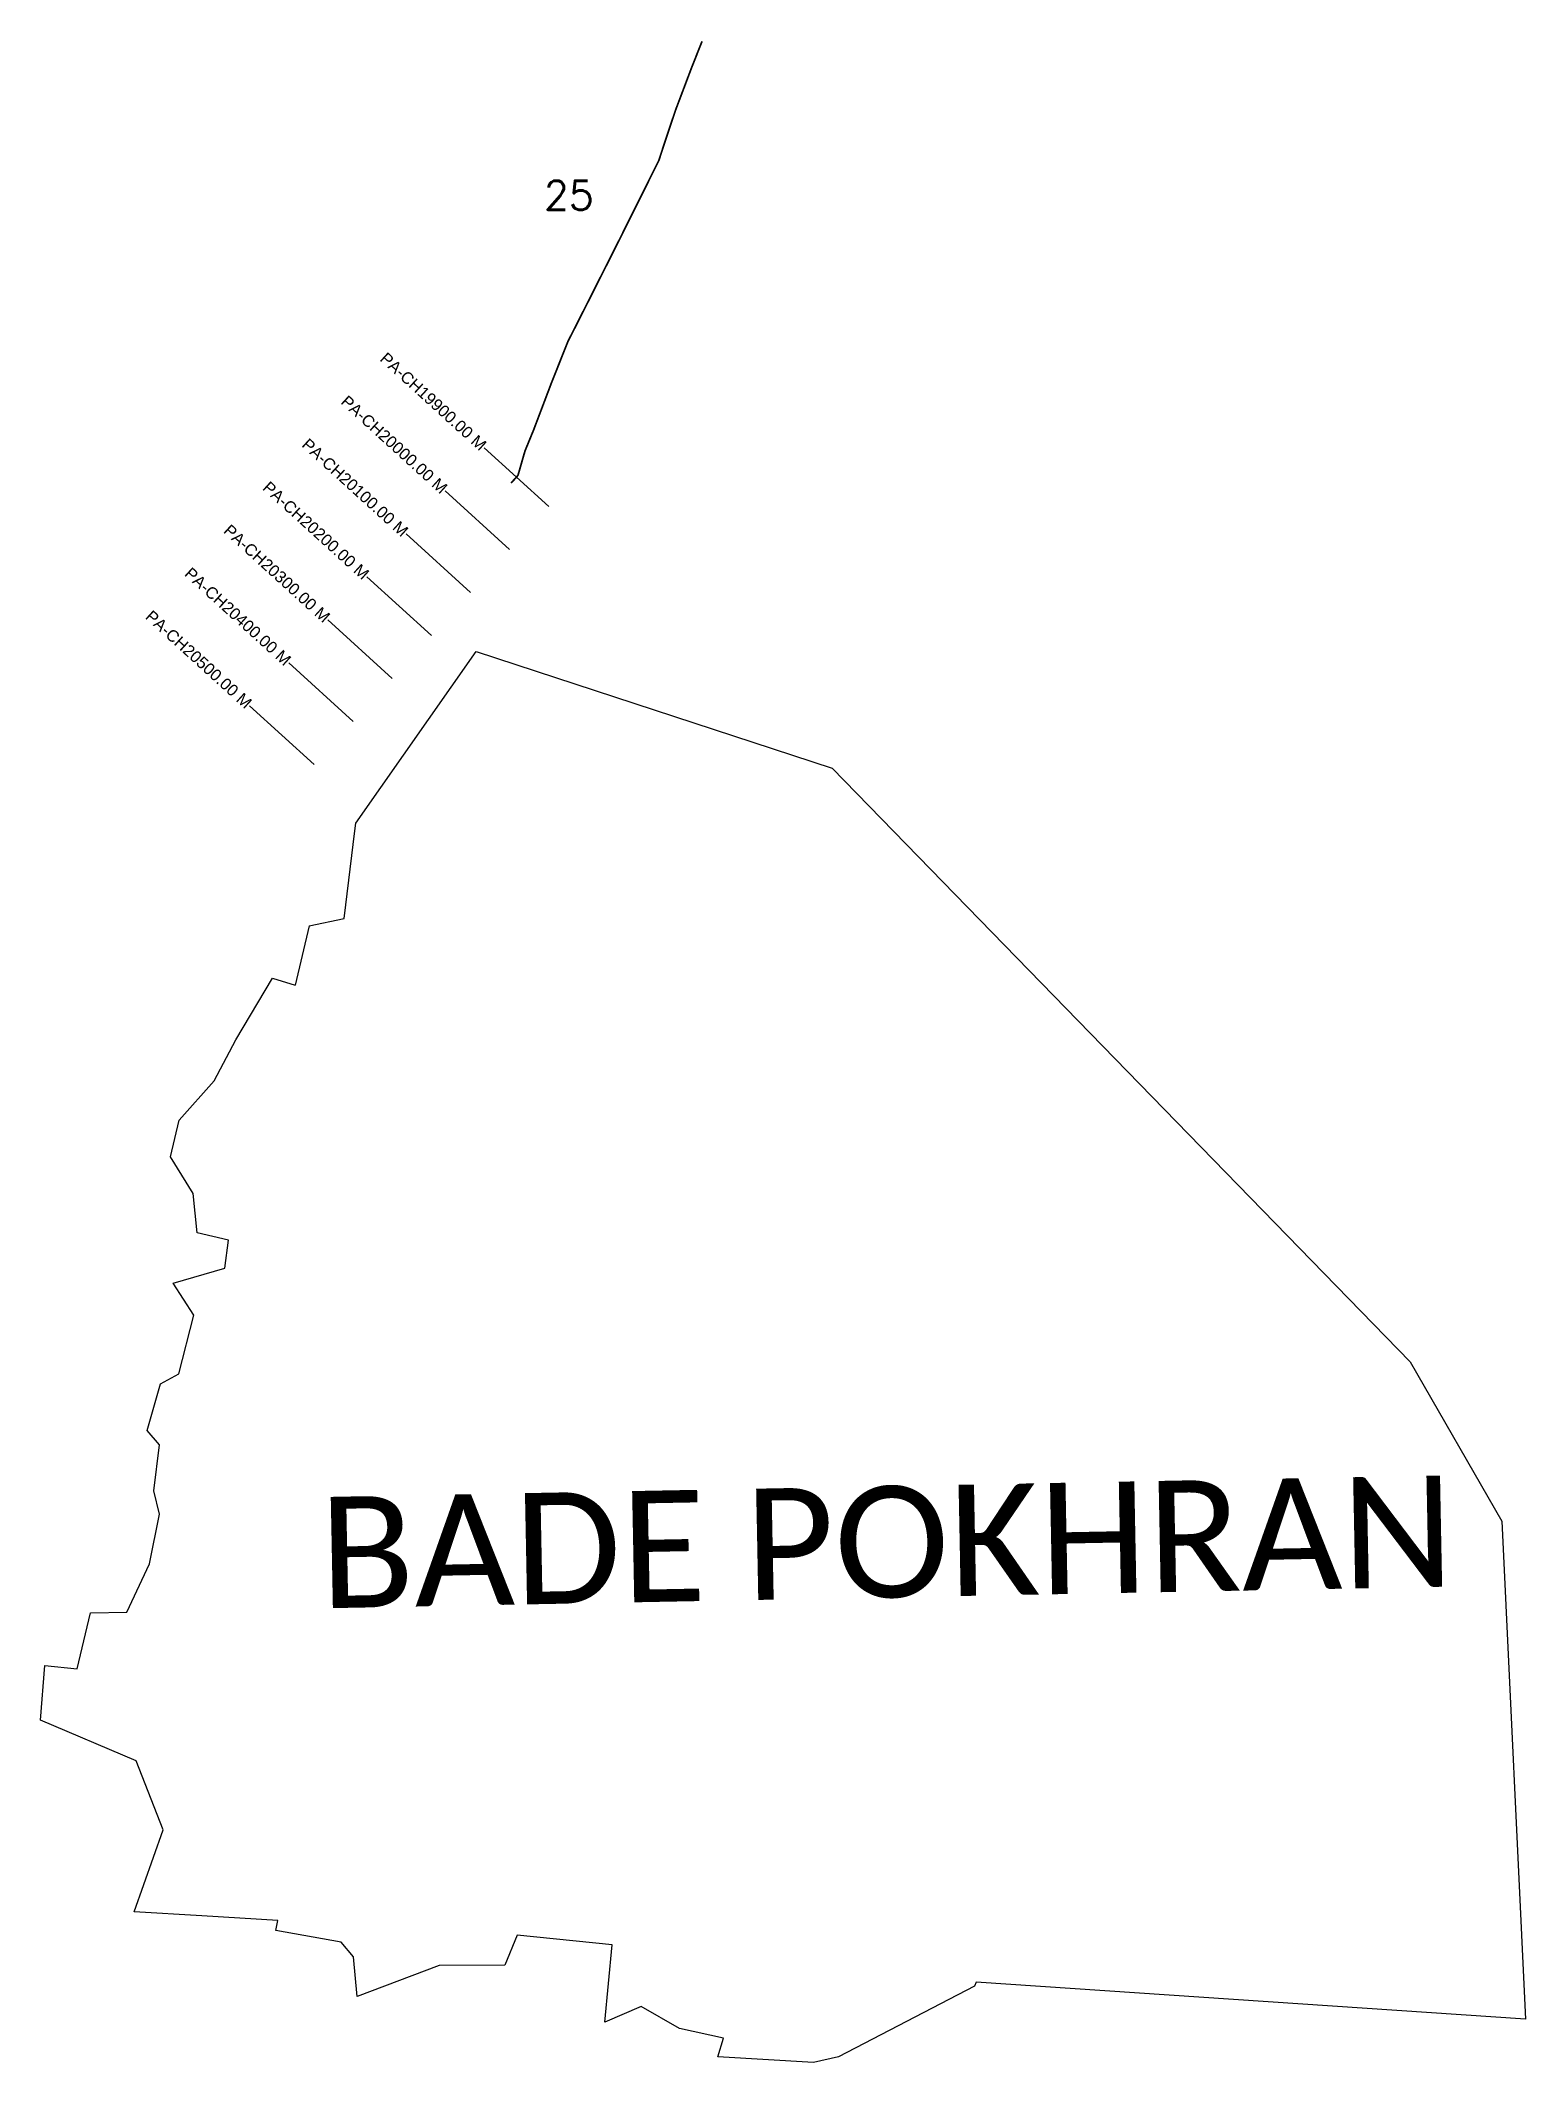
# Model space of a CAD drawing. Header units: metres. Extents: x 260233 to 262788, y 2207473 to 2210952.
import ezdxf
from ezdxf.enums import TextEntityAlignment as Align

# ---------------------------------------------------------------- set-up
doc = ezdxf.new("R2010")
doc.units = ezdxf.units.M
for name, color, linetype in [('ARTIFICIALLY PROTECTED', 4, 'Continuous'), ('CS', 134, 'Continuous'), ('CSMark', 6, 'Continuous'), ('village', 3, 'Continuous'), ('VILLAGE NAME', 250, 'Continuous')]:
    doc.layers.add(name, color=color, linetype=linetype)
doc.styles.add('DynamicDimensions', font='arial.ttf')
doc.styles.get("Standard").update_dxf_attribs({"font": 'simplex.shx'})

msp = doc.modelspace()

# ---------------------------------------------------------------- linework, layer by layer
at = {"color": 6, "flags": 128}
msp.add_lwpolyline([(260695.4, 2209428.7), (260670.9, 2209326.4)], dxfattribs=at)
at = {"layer": 'ARTIFICIALLY PROTECTED', "flags": 128}
msp.add_lwpolyline([(261371.2, 2210950.8, 3, 3, 0), (261352.8, 2210904.3, 3, 3, 0), (261325.7, 2210832.6, 3, 3, 0), (261307.2, 2210777.5, 3, 3, 0), (261296.9, 2210745.9, 3, 3, 0), (261239.2, 2210630, 3, 3, 0), (261230.9, 2210613.3, 3, 3, 0), (261170.5, 2210493.6, 3, 3, 0), (261140.4, 2210434.2, 3, 3, 0), (261112.5, 2210364.2, 3, 3, 0), (261081.5, 2210282.4, 3, 3, 0), (261066.5, 2210245.8, 3, 3, 0), (261054.4, 2210203.8, 3, 3, 0), (261042.6, 2210190.7, 0, 0, 0)], format="xyseb", dxfattribs=at)
at = {"layer": 'CS'}
for p, q in [((261107.3, 2210150.5), (260996.4, 2210251.4)), ((261040, 2210076.5), (260929.1, 2210177.4)), ((260972.7, 2210002.5), (260861.8, 2210103.5)), ((260905.4, 2209928.6), (260794.5, 2210029.5)), ((260838.1, 2209854.6), (260727.2, 2209955.5)), ((260770.8, 2209780.6), (260659.9, 2209881.6)), ((260703.5, 2209706.6), (260592.6, 2209807.6))]:
    msp.add_line(p, q, dxfattribs=at)
at = {"layer": 'village', "color": 6}
for points in [[(260695.4, 2209428.7, 0), (260755.5, 2209441.1, 0), (260773.8, 2209592.4, 0), (260775.3, 2209605.3, 0), (260982.6, 2209901.1, 0), (261595.4, 2209700.1, 0), (262590, 2208678.4, 0), (262747.3, 2208404.4, 0), (262788.3, 2207547.5, 0), (261842.8, 2207611, 0), (261839.8, 2207604.1, 0), (261606.1, 2207482.6, 0), (261562.8, 2207472.7, 0), (261398.4, 2207482.6, 0), (261408.1, 2207514.9, 0)], [(261408.1, 2207514.9, 0), (261332.3, 2207531.4, 0), (261266.3, 2207569, 0), (261204.1, 2207542.1, 0), (261216.3, 2207675, 0), (261052.9, 2207691.8, 0), (261031.6, 2207640.3, 0), (260919.1, 2207639.7, 0), (260778, 2207586.3, 0), (260771.6, 2207654.5, 0), (260750.1, 2207679.6, 0), (260637.5, 2207700.1, 0), (260641.4, 2207716.9, 0), (260510.5, 2207725, 0), (260394, 2207732.3, 0), (260444.1, 2207873, 0), (260397.3, 2207991.9, 0), (260232.7, 2208062.1, 0), (260240.4, 2208155.7, 0), (260295.9, 2208150, 0), (260318.9, 2208246.6, 0), (260381.6, 2208247.9, 0), (260420.2, 2208330.8, 0), (260437.6, 2208416.2, 0), (260427.8, 2208456.5, 0), (260437.8, 2208535.5, 0), (260416.4, 2208560.3, 0), (260439.5, 2208640.6, 0), (260470.9, 2208657.9, 0), (260496.7, 2208758.6, 0), (260461, 2208813.9, 0), (260550.2, 2208839.5, 0), (260556.2, 2208888, 0), (260502.6, 2208900.7, 0), (260495.8, 2208968.4, 0), (260456.7, 2209031.4, 0), (260471.4, 2209094.2, 0), (260531.4, 2209162.1, 0), (260568.7, 2209232.6, 0), (260632.2, 2209338.8, 0), (260670.9, 2209326.4, 0)]]:
    msp.add_polyline3d(points, dxfattribs=at)

# ---------------------------------------------------------------- texts
at = {"insert": (261099.2, 2210710.9), "char_height": 50, "attachment_point": 1}
msp.add_mtext_dynamic_manual_height_columns('25', width=84.374, gutter_width=1, heights=[0], dxfattribs=at)
at = {"layer": 'CSMark', "style": 'DynamicDimensions'}
for s, p in [('PA-CH19900.00 M', (260995.6, 2210252.1)), ('PA-CH20000.00 M', (260928.3, 2210178.1)), ('PA-CH20100.00 M', (260861, 2210104.1)), ('PA-CH20200.00 M', (260793.7, 2210030.2)), ('PA-CH20300.00 M', (260726.4, 2209956.2)), ('PA-CH20300.00 M', (260726.4, 2209956.2)), ('PA-CH20400.00 M', (260659.2, 2209882.2)), ('PA-CH20400.00 M', (260659.2, 2209882.2)), ('PA-CH20500.00 M', (260591.9, 2209808.3)), ('PA-CH20500.00 M', (260591.9, 2209808.3))]:
    msp.add_text(s, height=20, rotation=317.7043, dxfattribs=at).set_placement(p, align=Align.MIDDLE_RIGHT)
at = {"layer": 'VILLAGE NAME', "insert": (260711.3, 2208445.7), "char_height": 191.456, "attachment_point": 1, "rotation": 1.1028}
msp.add_mtext_dynamic_manual_height_columns('{\\fCalibri|b0|i0|c0|p34;BADE POKHRAN}', width=2035.516, gutter_width=957.3, heights=[0], dxfattribs=at)

doc.saveas('drawing.dxf')
